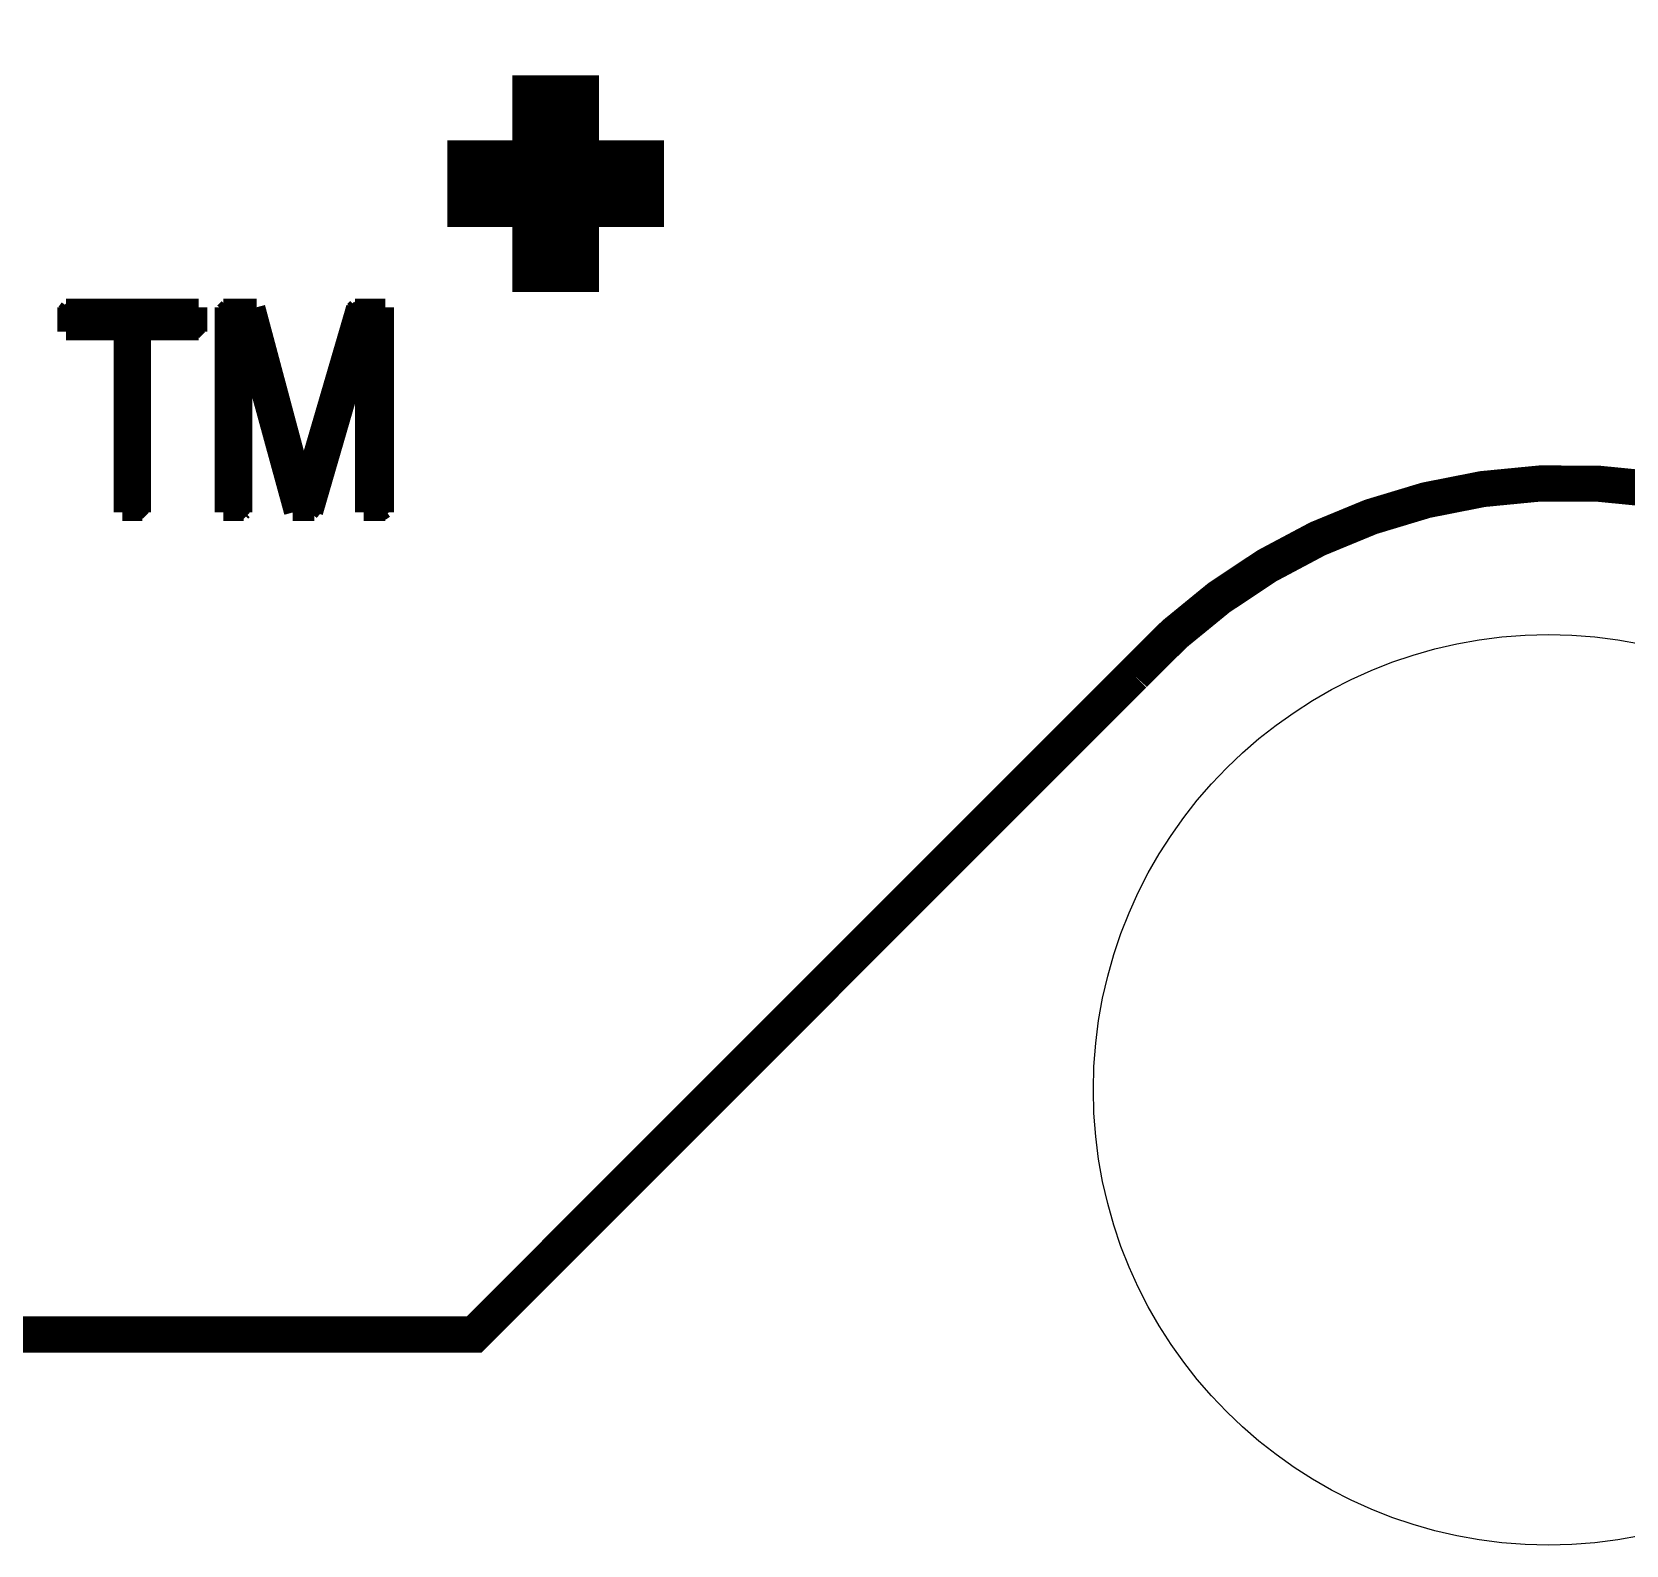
# Model space of a CAD drawing. Extents: x 35 to 236, y 10 to 166.
# Drawn here: x 110.53 to 116.13, y 101.76 to 107.08 of the extents above; entities that cross this region are included whole.
import ezdxf

# ---------------------------------------------------------------- set-up
doc = ezdxf.new("R2010")
doc.units = 0
for name, color, linetype in [('BG_SILKSCREEN_TOP', 254, 'CONTINUOUS'), ('PG_SILKSCREEN_TOP', 254, 'CONTINUOUS'), ('PIN_SOLDERMASK_TOP', 85, 'CONTINUOUS')]:
    doc.layers.add(name, color=color, linetype=linetype)

msp = doc.modelspace()

# ---------------------------------------------------------------- linework, layer by layer
at = {"layer": 'BG_SILKSCREEN_TOP'}
for points, const_width in [([(112.369, 106.9257), (112.369, 106.1637)], 0.3048), ([(111.988, 106.5447), (112.75, 106.5447)], 0.3048), ([(110.6471, 106.024), (110.6471, 106.1103)], 0.061), ([(110.6471, 106.0951), (110.6573, 106.1103)], 0.061), ([(110.6471, 106.0798), (110.6776, 106.1103)], 0.061), ([(110.6471, 106.0646), (110.6928, 106.1103)], 0.061), ([(110.6471, 106.0494), (110.7081, 106.1103)], 0.061), ([(110.6471, 106.029), (110.7233, 106.1103)], 0.061), ([(110.6471, 106.1103), (111.1145, 106.1103)], 0.061), ([(110.6573, 106.024), (110.7436, 106.1103)], 0.061), ([(110.6776, 106.024), (110.7589, 106.1103)], 0.061), ([(110.6928, 106.024), (110.7741, 106.1103)], 0.061), ([(110.7081, 106.024), (110.7944, 106.1103)], 0.061), ([(110.7233, 106.024), (110.8097, 106.1103)], 0.061), ([(110.7436, 106.024), (110.8249, 106.1103)], 0.061), ([(110.7589, 106.024), (110.8452, 106.1103)], 0.061), ([(110.7741, 106.024), (110.8605, 106.1103)], 0.061), ([(110.7944, 106.024), (110.8757, 106.1103)], 0.061), ([(110.8097, 106.024), (110.896, 106.1103)], 0.061), ([(110.8249, 106.024), (110.9113, 106.1103)], 0.061), ([(110.8452, 106.024), (110.9265, 106.1103)], 0.061), ([(110.8452, 106.0087), (110.9468, 106.1103)], 0.061), ([(110.8452, 105.9884), (110.9621, 106.1103)], 0.061), ([(110.8452, 105.9732), (110.9773, 106.1103)], 0.061), ([(110.8452, 105.9579), (110.9926, 106.1103)], 0.061), ([(110.9265, 106.024), (111.0129, 106.1103)], 0.061), ([(110.9468, 106.024), (111.0281, 106.1103)], 0.061), ([(110.9621, 106.024), (111.0434, 106.1103)], 0.061), ([(110.9773, 106.024), (111.0637, 106.1103)], 0.061), ([(110.9976, 106.024), (111.0789, 106.1103)], 0.061), ([(111.0129, 106.024), (111.0942, 106.1103)], 0.061), ([(111.0281, 106.024), (111.1145, 106.1103)], 0.061), ([(111.0434, 106.024), (111.1145, 106.0951)], 0.061), ([(111.0637, 106.024), (111.1145, 106.0748)], 0.061), ([(111.1145, 106.1103), (111.1145, 106.024)], 0.061), ([(111.2008, 106.1103), (111.3177, 106.1103)], 0.061), ([(111.2161, 106.1103), (111.2008, 106.0951)], 0.061), ([(111.2313, 106.1103), (111.2008, 106.0748)], 0.061), ([(111.2466, 106.1103), (111.2008, 106.0595)], 0.061), ([(111.2669, 106.1103), (111.2008, 106.0443)], 0.061), ([(111.2821, 106.1103), (111.2008, 106.024)], 0.061), ([(111.2974, 106.1103), (111.2008, 106.0087)], 0.061), ([(111.3126, 106.1103), (111.2008, 105.9935)], 0.061), ([(111.2008, 105.389), (111.2008, 106.1103)], 0.061), ([(111.3177, 106.0951), (111.2008, 105.9732)], 0.061), ([(111.3228, 106.0849), (111.2008, 105.9579)], 0.061), ([(111.3177, 106.1103), (111.4548, 105.5972)], 0.061), ([(111.5158, 105.6074), (111.6631, 106.1103)], 0.061), ([(111.7698, 106.0748), (111.6022, 105.9122)], 0.061), ([(111.7698, 106.09), (111.6123, 105.9325)], 0.061), ([(111.7698, 106.1103), (111.6174, 105.9579)], 0.061), ([(111.7546, 106.1103), (111.6276, 105.9833)], 0.061), ([(111.7342, 106.1103), (111.6326, 106.0036)], 0.061), ([(111.719, 106.1103), (111.6377, 106.029)], 0.061), ([(111.7038, 106.1103), (111.6479, 106.0544)], 0.061), ([(111.6834, 106.1103), (111.653, 106.0748)], 0.061), ([(111.6682, 106.1103), (111.658, 106.1002)], 0.061), ([(111.6631, 106.1103), (111.7698, 106.1103)], 0.061), ([(111.7698, 106.1103), (111.7698, 105.389)], 0.061), ([(110.8452, 106.024), (110.6471, 106.024)], 0.061), ([(110.8452, 105.389), (110.8452, 106.024)], 0.061), ([(111.1145, 106.024), (110.9164, 106.024)], 0.061), ([(110.9164, 106.024), (110.9164, 105.389)], 0.061), ([(111.0789, 106.024), (111.1145, 106.0595)], 0.061), ([(111.0942, 106.024), (111.1145, 106.0443)], 0.061), ([(111.272, 106.0189), (111.2008, 105.9427)], 0.061), ([(111.3278, 106.0697), (111.272, 106.0189)], 0.061), ([(111.4447, 105.389), (111.272, 106.0189)], 0.061), ([(111.272, 106.0189), (111.272, 105.389)], 0.061), ([(111.3278, 106.0544), (111.277, 106.0036)], 0.061), ([(111.3329, 106.0443), (111.2821, 105.9884)], 0.061), ([(111.338, 106.029), (111.2821, 105.9782)], 0.061), ([(111.3431, 106.0189), (111.2872, 105.963)], 0.061), ([(111.7698, 106.0595), (111.6936, 105.9833)], 0.061), ([(111.7698, 106.0392), (111.6936, 105.9681)], 0.061), ([(111.7698, 106.024), (111.6936, 105.9478)], 0.061), ([(110.8452, 105.9427), (110.9164, 106.0138)], 0.061), ([(110.8452, 105.9224), (110.9164, 105.9986)], 0.061), ([(110.8452, 105.9071), (110.9164, 105.9833)], 0.061), ([(110.8452, 105.8919), (110.9164, 105.963)], 0.061), ([(111.272, 105.9986), (111.2008, 105.9274)], 0.061), ([(111.272, 105.9833), (111.2008, 105.9071)], 0.061), ([(111.272, 105.9681), (111.2008, 105.8919)], 0.061), ([(111.3431, 106.0036), (111.2923, 105.9528)], 0.061), ([(111.3482, 105.9884), (111.2974, 105.9376)], 0.061), ([(111.3532, 105.9782), (111.2974, 105.9224)], 0.061), ([(111.3532, 105.963), (111.3024, 105.9122)], 0.061), ([(111.6936, 105.9833), (111.5209, 105.389)], 0.061), ([(111.6936, 105.9833), (111.5971, 105.8868)], 0.061), ([(111.7698, 106.0087), (111.6936, 105.9325)], 0.061), ([(111.7698, 105.9884), (111.6936, 105.9173)], 0.061), ([(111.6936, 105.389), (111.6936, 105.9833)], 0.061), ([(111.7698, 105.9732), (111.6936, 105.897)], 0.061), ([(110.8452, 105.8716), (110.9164, 105.9478)], 0.061), ([(110.8452, 105.8563), (110.9164, 105.9325)], 0.061), ([(110.8452, 105.8411), (110.9164, 105.9122)], 0.061), ([(111.272, 105.9478), (111.2008, 105.8766)], 0.061), ([(111.272, 105.9325), (111.2008, 105.8563)], 0.061), ([(111.272, 105.9173), (111.2008, 105.8411)], 0.061), ([(111.3583, 105.9528), (111.3075, 105.897)], 0.061), ([(111.3634, 105.9376), (111.3075, 105.8868)], 0.061), ([(111.3685, 105.9224), (111.3126, 105.8716)], 0.061), ([(111.3685, 105.9122), (111.3177, 105.8563)], 0.061), ([(111.6733, 105.9122), (111.5768, 105.8157)], 0.061), ([(111.6784, 105.9325), (111.5818, 105.8411)], 0.061), ([(111.6885, 105.9579), (111.592, 105.8614)], 0.061), ([(111.7698, 105.9579), (111.6936, 105.8817)], 0.061), ([(111.7698, 105.9376), (111.6936, 105.8665)], 0.061), ([(111.7698, 105.9224), (111.6936, 105.8462)], 0.061), ([(111.7698, 105.9071), (111.6936, 105.8309)], 0.061), ([(110.8452, 105.8208), (110.9164, 105.897)], 0.061), ([(110.8452, 105.8055), (110.9164, 105.8817)], 0.061), ([(110.8452, 105.7903), (110.9164, 105.8614)], 0.061), ([(111.272, 105.897), (111.2008, 105.8258)], 0.061), ([(111.272, 105.8817), (111.2008, 105.8055)], 0.061), ([(111.272, 105.8665), (111.2008, 105.7903)], 0.061), ([(111.3736, 105.897), (111.3228, 105.8462)], 0.061), ([(111.3786, 105.8868), (111.3228, 105.8309)], 0.061), ([(111.3786, 105.8716), (111.3278, 105.8208)], 0.061), ([(111.3837, 105.8563), (111.3329, 105.8055)], 0.061), ([(111.658, 105.8614), (111.5615, 105.77)], 0.061), ([(111.6682, 105.8868), (111.5717, 105.7903)], 0.061), ([(111.7698, 105.8868), (111.6936, 105.8157)], 0.061), ([(111.7698, 105.8716), (111.6936, 105.7954)], 0.061), ([(111.7698, 105.8563), (111.6936, 105.7801)], 0.061), ([(110.8452, 105.77), (110.9164, 105.8462)], 0.061), ([(110.8452, 105.7547), (110.9164, 105.8309)], 0.061), ([(110.8452, 105.7395), (110.9164, 105.8106)], 0.061), ([(110.8452, 105.7192), (110.9164, 105.7954)], 0.061), ([(111.272, 105.8462), (111.2008, 105.775)], 0.061), ([(111.272, 105.8309), (111.2008, 105.7547)], 0.061), ([(111.272, 105.8157), (111.2008, 105.7395)], 0.061), ([(111.272, 105.7954), (111.2008, 105.7242)], 0.061), ([(111.3888, 105.8462), (111.3329, 105.7903)], 0.061), ([(111.3939, 105.8309), (111.338, 105.7801)], 0.061), ([(111.3939, 105.8208), (111.3431, 105.7649)], 0.061), ([(111.399, 105.8055), (111.3431, 105.7547)], 0.061), ([(111.6428, 105.8157), (111.5463, 105.7192)], 0.061), ([(111.653, 105.8411), (111.5564, 105.7446)], 0.061), ([(111.7698, 105.8411), (111.6936, 105.7649)], 0.061), ([(111.7698, 105.8208), (111.6936, 105.7496)], 0.061), ([(111.7698, 105.8055), (111.6936, 105.7293)], 0.061), ([(110.8452, 105.7039), (110.9164, 105.7801)], 0.061), ([(110.8452, 105.6887), (110.9164, 105.7649)], 0.061), ([(110.8452, 105.6684), (110.9164, 105.7446)], 0.061), ([(111.272, 105.7801), (111.2008, 105.7039)], 0.061), ([(111.272, 105.7649), (111.2008, 105.6887)], 0.061), ([(111.272, 105.7496), (111.2008, 105.6734)], 0.061), ([(111.404, 105.7903), (111.3482, 105.7395)], 0.061), ([(111.404, 105.7801), (111.3532, 105.7242)], 0.061), ([(111.4091, 105.7649), (111.3583, 105.7141)], 0.061), ([(111.4142, 105.7547), (111.3583, 105.6988)], 0.061), ([(111.4193, 105.7395), (111.3634, 105.6887)], 0.061), ([(111.6225, 105.7446), (111.526, 105.648)], 0.061), ([(111.6326, 105.77), (111.5361, 105.6734)], 0.061), ([(111.6377, 105.7903), (111.5412, 105.6938)], 0.061), ([(111.7698, 105.7903), (111.6936, 105.7141)], 0.061), ([(111.7698, 105.77), (111.6936, 105.6988)], 0.061), ([(111.7698, 105.7547), (111.6936, 105.6785)], 0.061), ([(111.7698, 105.7395), (111.6936, 105.6633)], 0.061), ([(110.8452, 105.6531), (110.9164, 105.7293)], 0.061), ([(110.8452, 105.6379), (110.9164, 105.7141)], 0.061), ([(110.8452, 105.6226), (110.9164, 105.6938)], 0.061), ([(111.272, 105.7293), (111.2008, 105.6582)], 0.061), ([(111.272, 105.7141), (111.2008, 105.6379)], 0.061), ([(111.272, 105.6988), (111.2008, 105.6226)], 0.061), ([(111.4193, 105.7242), (111.3685, 105.6734)], 0.061), ([(111.4244, 105.7141), (111.3685, 105.6582)], 0.061), ([(111.4294, 105.6988), (111.3736, 105.648)], 0.061), ([(111.4294, 105.6887), (111.3786, 105.6328)], 0.061), ([(111.6123, 105.6988), (111.5158, 105.6023)], 0.061), ([(111.6174, 105.7192), (111.5209, 105.6226)], 0.061), ([(111.7698, 105.7192), (111.6936, 105.648)], 0.061), ([(111.7698, 105.7039), (111.6936, 105.6277)], 0.061), ([(111.7698, 105.6887), (111.6936, 105.6125)], 0.061), ([(110.8452, 105.6023), (110.9164, 105.6785)], 0.061), ([(110.8452, 105.5871), (110.9164, 105.6633)], 0.061), ([(110.8452, 105.5718), (110.9164, 105.643)], 0.061), ([(110.8452, 105.5515), (110.9164, 105.6277)], 0.061), ([(111.272, 105.6785), (111.2008, 105.6074)], 0.061), ([(111.272, 105.6633), (111.2008, 105.5871)], 0.061), ([(111.272, 105.648), (111.2008, 105.5718)], 0.061), ([(111.272, 105.6277), (111.2008, 105.5566)], 0.061), ([(111.4345, 105.6734), (111.3837, 105.6176)], 0.061), ([(111.4396, 105.6582), (111.3837, 105.6074)], 0.061), ([(111.4447, 105.648), (111.3888, 105.5922)], 0.061), ([(111.4447, 105.6328), (111.3939, 105.582)], 0.061), ([(111.592, 105.6277), (111.4955, 105.5312)], 0.061), ([(111.5971, 105.648), (111.5006, 105.5515)], 0.061), ([(111.6022, 105.6734), (111.5056, 105.5769)], 0.061), ([(111.7698, 105.6684), (111.6936, 105.5972)], 0.061), ([(111.7698, 105.6531), (111.6936, 105.5769)], 0.061), ([(111.7698, 105.6379), (111.6936, 105.5617)], 0.061), ([(110.8452, 105.5363), (110.9164, 105.6125)], 0.061), ([(110.8452, 105.521), (110.9164, 105.5922)], 0.061), ([(110.8452, 105.5007), (110.9164, 105.5769)], 0.061), ([(111.272, 105.6125), (111.2008, 105.5363)], 0.061), ([(111.272, 105.5972), (111.2008, 105.521)], 0.061), ([(111.272, 105.5769), (111.2008, 105.5058)], 0.061), ([(111.4498, 105.6226), (111.3939, 105.5668)], 0.061), ([(111.4548, 105.6074), (111.399, 105.5515)], 0.061), ([(111.4548, 105.5922), (111.404, 105.5414)], 0.061), ([(111.4599, 105.582), (111.4091, 105.5261)], 0.061), ([(111.5768, 105.5769), (111.4345, 105.4347)], 0.061), ([(111.4548, 105.5972), (111.4853, 105.4906)], 0.061), ([(111.4853, 105.4906), (111.5006, 105.5566), (111.5158, 105.6074)], 0.061), ([(111.5818, 105.6023), (111.4853, 105.5058)], 0.061), ([(111.7698, 105.6176), (111.6936, 105.5464)], 0.061), ([(111.7698, 105.6023), (111.6936, 105.5261)], 0.061), ([(111.7698, 105.5871), (111.6936, 105.5109)], 0.061), ([(110.8452, 105.4855), (110.9164, 105.5617)], 0.061), ([(110.8452, 105.4702), (110.9164, 105.5414)], 0.061), ([(110.8452, 105.4499), (110.9164, 105.5261)], 0.061), ([(111.272, 105.5617), (111.2008, 105.4855)], 0.061), ([(111.272, 105.5464), (111.2008, 105.4702)], 0.061), ([(111.272, 105.5261), (111.2008, 105.455)], 0.061), ([(111.465, 105.5668), (111.4091, 105.516)], 0.061), ([(111.465, 105.5566), (111.4142, 105.5007)], 0.061), ([(111.4701, 105.5414), (111.4193, 105.4855)], 0.061), ([(111.4752, 105.5261), (111.4193, 105.4753)], 0.061), ([(111.4802, 105.516), (111.4244, 105.4601)], 0.061), ([(111.5717, 105.5566), (111.4345, 105.4194)], 0.061), ([(111.5615, 105.5312), (111.4396, 105.4093)], 0.061), ([(111.7698, 105.5668), (111.6936, 105.4956)], 0.061), ([(111.7698, 105.5515), (111.6936, 105.4753)], 0.061), ([(111.7698, 105.5363), (111.6936, 105.4601)], 0.061), ([(111.7698, 105.521), (111.6936, 105.4448)], 0.061), ([(110.8452, 105.4347), (110.9164, 105.5109)], 0.061), ([(110.8452, 105.4194), (110.9164, 105.4906)], 0.061), ([(110.8452, 105.3991), (110.9164, 105.4753)], 0.061), ([(110.8452, 105.389), (110.9164, 105.4601)], 0.061), ([(111.272, 105.5109), (111.2008, 105.4347)], 0.061), ([(111.272, 105.4956), (111.2008, 105.4194)], 0.061), ([(111.272, 105.4753), (111.2008, 105.4042)], 0.061), ([(111.272, 105.4601), (111.2008, 105.389)], 0.061), ([(111.4802, 105.5007), (111.4294, 105.4499)], 0.061), ([(111.5564, 105.5058), (111.4447, 105.394)], 0.061), ([(111.5463, 105.4855), (111.4548, 105.389)], 0.061), ([(111.5412, 105.4601), (111.4701, 105.389)], 0.061), ([(111.7698, 105.5007), (111.6936, 105.4296)], 0.061), ([(111.7698, 105.4855), (111.6936, 105.4093)], 0.061), ([(111.7698, 105.4702), (111.6936, 105.394)], 0.061), ([(110.8656, 105.389), (110.9164, 105.4448)], 0.061), ([(110.8808, 105.389), (110.9164, 105.4245)], 0.061), ([(110.896, 105.389), (110.9164, 105.4093)], 0.061), ([(111.272, 105.4448), (111.2161, 105.389)], 0.061), ([(111.272, 105.4296), (111.2364, 105.389)], 0.061), ([(111.272, 105.4093), (111.2516, 105.389)], 0.061), ([(111.5361, 105.4347), (111.4853, 105.389)], 0.061), ([(111.526, 105.4144), (111.5056, 105.389)], 0.061), ([(111.7698, 105.4499), (111.7088, 105.389)], 0.061), ([(111.7698, 105.4347), (111.7241, 105.389)], 0.061), ([(111.7698, 105.4194), (111.7393, 105.389)], 0.061), ([(110.9164, 105.389), (110.8452, 105.389)], 0.061), ([(110.9164, 105.389), (110.9164, 105.394)], 0.061), ([(111.272, 105.389), (111.2008, 105.389)], 0.061), ([(111.272, 105.394), (111.2669, 105.389)], 0.061), ([(111.5209, 105.389), (111.4447, 105.389)], 0.061), ([(111.7698, 105.389), (111.6936, 105.389)], 0.061), ([(111.7698, 105.3991), (111.7546, 105.389)], 0.061)]:
    msp.add_lwpolyline(points, dxfattribs=dict(at, const_width=const_width))
at = {"layer": 'PG_SILKSCREEN_TOP', "const_width": 0.127}
msp.add_lwpolyline([(117.3185, 101.9009, 1.047811), (114.4009, 104.8185)], format="xyb", dxfattribs=at)
msp.add_lwpolyline([(75, 102.5), (112.0824, 102.5), (114.4009, 104.8185)], dxfattribs=at)
at = {"layer": 'PIN_SOLDERMASK_TOP'}
msp.add_circle((115.8597, 103.3597), 1.6, dxfattribs=at)

doc.saveas('drawing.dxf')
